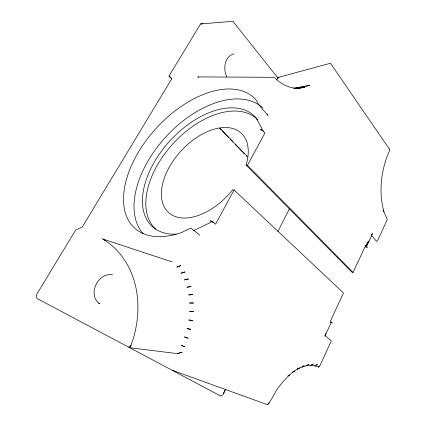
<?xml version="1.0" encoding="UTF-8"?>
<svg xmlns="http://www.w3.org/2000/svg" width="426" height="426" viewBox="0 0 426 426"><rect width="100%" height="100%" fill="white"/><g stroke="black" fill="none" stroke-linecap="round" stroke-linejoin="round"><path stroke-width="0.64" d="M325.799 333.302L325.677 336.178L330.906 340.374L331.215 341.215L320.096 365.327L318.557 367.143C311.731 363.926 303.775 365.673 297.407 369.113M325.357 334.442L324.894 336.151L331.38 322.173L330.603 322.434L332.424 323.057L330.331 321.289L343.489 292.981L234.071 189.98L232.713 189.73A53.798 32.264 -47.5 0 1 164.111 206.685A53.798 32.264 -47.5 0 1 203.921 133.253A53.798 32.264 -47.5 0 1 246.074 165.086L351.791 272.102L353.053 272.438L365.678 245.376L369.054 241.153M389.295 148.962L330.464 63.25L278.881 77.25L277.257 77.239L232.91 21.3L200.561 23.941L168.978 76.057L171.758 78.922M177.402 353.617L182.046 352.164L177.402 353.617L130.196 347.77L128.758 347.02L131.022 345.284M130.196 347.77L133.647 337.371A108.342 87.239 -51.6 0 0 111.303 245.019L103.497 239.231M318.557 367.143L319.106 365.95M365.678 245.376L367.531 247.442L365.684 247.021L368.453 241.079M172.514 370.359L267.517 404.7C272.731 398.986 274.988 391.02 280.244 385.173C284.398 379.88 289.073 374.997 294.478 370.977L292.699 372.068M223.336 393.496L225.391 389.359M225.626 389.439L222.974 394.769L220.551 395.983L36.913 298.418L36.295 295.026L75.679 230.029L82.298 226.967L171.843 78.64L168.978 76.057M277.896 231.462L289.382 208.942M234.071 189.98L215.572 224.198L212.159 221.318L210.204 220.844L211.253 221.392M246.074 165.086L247.442 165.283L264.977 132.933L262.011 129.626L261.857 128.402L255.856 117.587A75.237 44.821 -47.5 0 0 158.973 154.627A75.237 44.821 -47.5 0 0 176.226 234.172M267.517 404.7L269.722 402.49M371.568 234.737L372.601 233.539L366.605 246.409L365.684 247.021M276.442 79.987L278.881 77.25M212.159 221.318L210.71 222.404L193.686 230.604M302.199 366.999L304.159 365.662L302.05 367.004M306.688 365.785L308.813 364.352L306.55 365.764M297.566 369.076L299.356 367.878L292.859 371.999M310.969 365.428L313.243 363.932L310.842 365.386M314.979 365.923L317.397 364.395L314.862 365.854M287.997 375.838L289.611 374.928M234.028 53.804C224.443 56.147 222.878 69.129 226.765 76.808M294.238 88.384L309.931 85.402L293.487 88.379M298.376 88.384L304.92 87.298L296.911 88.411M298.445 88.4L299.755 88.214L294.494 88.123L289.211 86.989L283.993 84.801L278.918 81.568L274.078 77.314L197.691 76.898L198.734 77.41M200.561 23.941L202.994 23.787M112.624 274.866C97.852 271.932 86.963 295.112 99.785 303.829L98.592 303.275M262.011 129.626L259.993 129.456L263.497 131.288M172.152 261.937L102.027 238.746L105.323 240.583M212.302 221.941L213.873 222.766M199.853 235.227L190.875 228.027L181.801 232.426A88.406 51.354 -47.5 0 1 136.442 155.602A88.406 51.354 -47.5 0 1 255.675 99.364L258.854 104.887L267.762 115.212L267.118 114.104M353.053 272.438L247.442 165.283M219.88 128.199L247.597 156.789M219.869 128.524L221.259 129.957M222.644 131.384L228.661 137.587M230.045 139.02L232.825 141.879M235.136 144.265L244.391 153.802M246.239 155.714L247.165 156.667M371.222 235.136L376.584 241.356L377.963 239.806L387.271 219.608L383.182 210.151M383.107 210.013L383.922 211.733C378.299 191.434 381.158 169.244 389.705 150.176L389.359 148.749M277.257 77.239L277.64 78.645M155.549 228.996A74.8 44.943 -47.5 0 1 174.053 142.598A74.8 44.943 -47.5 0 1 257.89 119.924M143.024 233.549A86.851 51.807 -47.5 0 1 167.679 134.914A86.851 51.807 -47.5 0 1 262.693 107.842M187.163 328.387L187.147 328.675L190.726 329.404L187.163 328.387M184.708 336.886L184.666 337.174L188.111 338.217L184.708 336.886M181.476 345.23L181.407 345.523L184.692 346.865L181.476 345.23M180.762 265.622L176.896 267.123L180.762 265.622M185.006 271.958L181.082 273.183L185.006 271.958M188.425 278.971L184.463 279.903L188.425 278.971M190.986 286.554L187.025 287.177L190.986 286.554M192.68 294.611L188.745 294.914L192.68 294.611M193.5 303.03L189.613 303.003L193.5 303.03M193.436 311.704L189.634 311.342L193.436 311.704M192.509 320.528L188.825 320.118L188.814 319.841L192.509 320.528"/></g></svg>
